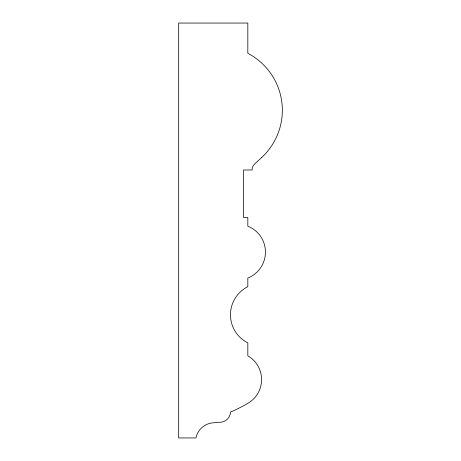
<?xml version="1.0" encoding="UTF-8"?>
<svg xmlns="http://www.w3.org/2000/svg" width="461" height="461" viewBox="0 0 461 461"><rect width="100%" height="100%" fill="white"/><g stroke="black" fill="none" stroke-linecap="round" stroke-linejoin="round"><path stroke-width="0.69" d="M261.808 157.374L254.547 164.11A7.526 7.526 0 0 0 252.15 169.994L243.506 169.994L243.506 217.534L247.828 217.534L247.828 226.178A27.89 27.89 0 0 1 247.828 278.041L247.828 286.684A31.406 31.406 0 0 0 247.828 342.869L247.828 355.834A27.43 27.43 0 0 1 247.828 403.375A148.58 148.58 0 0 1 230.54 412.019A10.868 10.868 0 0 1 218.733 422.293L212.135 422.904A18.918 18.918 0 0 0 195.965 437.95L178.678 437.95L178.678 23.05L247.828 23.05L247.828 53.303A64.275 64.275 0 0 1 261.808 157.374"/></g></svg>
